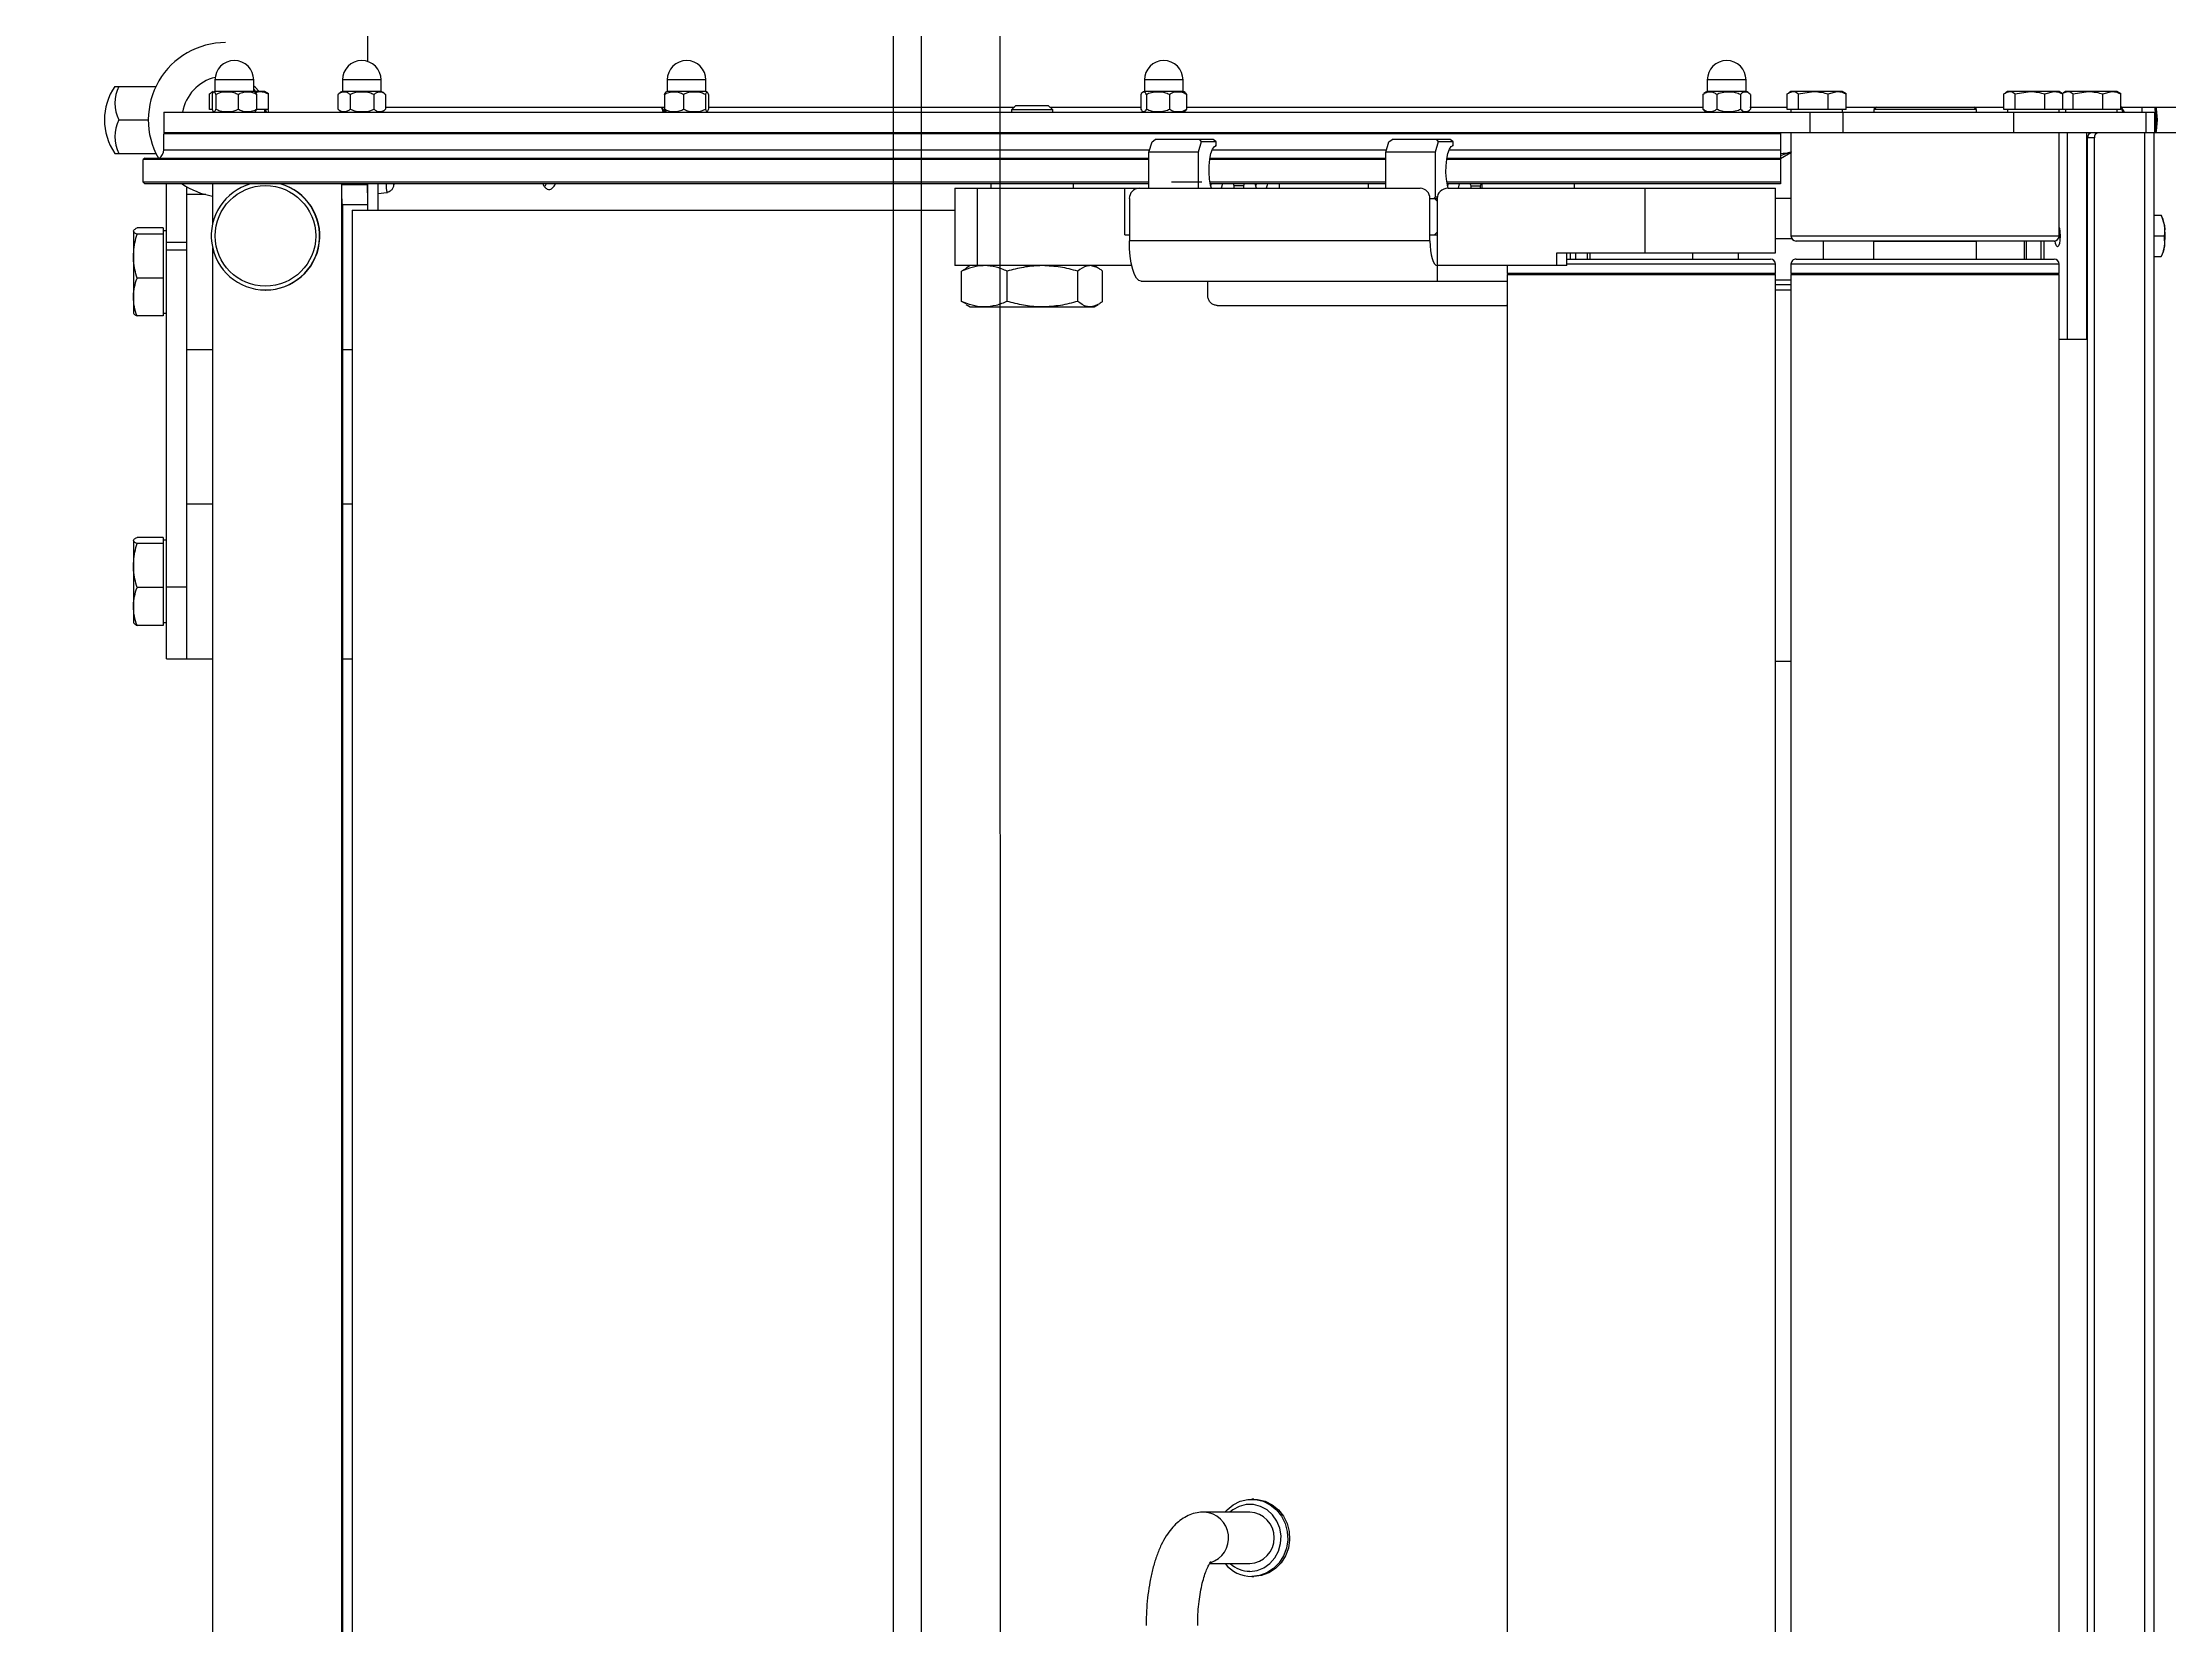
# Model space of a CAD drawing. Header units: inches. Extents: x -955375 to 106222, y -96450 to 64845.
# Drawn here: x 7587.9 to 8000.3, y 27368.6 to 27675.6 of the extents above; entities that cross this region are included whole.
import ezdxf

# ---------------------------------------------------------------- set-up
doc = ezdxf.new("R2010")
doc.units = ezdxf.units.IN
doc.header["$MEASUREMENT"] = 0
doc.linetypes.add('CONTINUA', pattern=[0])
doc.linetypes.add('SLD-Continua', pattern=[0])
doc.layers.add('ACHUTECH', color=24, linetype='Continuous', lineweight=18)
for name, color, linetype in [('DIBUJO', 2, 'Continuous'), ('P-EQUIPO NUEVO', 134, 'Continuous'), ('SP-TRANSPORTADOR_NUEVO', 102, 'SLD-Continua')]:
    doc.layers.add(name, color=color, linetype=linetype)
doc.styles.get("Standard").update_dxf_attribs({"font": 'isocp2.shx'})
doc.dimstyles.new('SUPERPEQUEÑA', dxfattribs={"dimtxt": 0.1, "dimasz": 0.05, "dimexe": 0.1, "dimexo": 0.15, "dimgap": 0.05, "dimtad": 1, "dimzin": 0, "dimdsep": 46, "dimtxsty": 'Standard', "dimblk1": 'CRUZZ', "dimblk2": 'CRUZZ', "dimsah": 1, "dimcen": 0.03, "dimse1": 1, "dimse2": 1, "dimclrd": 109, "dimclre": 4, "dimclrt": 173, "dimadec": 0, "dimazin": 0, "dimtfac": 1, "dimtix": 1, "dimtmove": 1, "dimatfit": 3, "dimldrblk": 'CRUZZ', "dimfxl": 1, "dimtolj": 1, "dimtzin": 0, "dimlwd": -1, "dimarcsym": 0})

# ---------------------------------------------------------------- blocks, each defined once
blk = doc.blocks.new('CRUZ')
at = {"layer": 'DIBUJO', "color": 7, "lineweight": -3}
for p, q in [((-0.22, 0), (0.22, 0)), ((0, 0.22), (0, -0.22))]:
    blk.add_line(p, q, dxfattribs=at)
at = {"layer": 'DIBUJO', "color": 7, "lineweight": -3, "const_width": 0.05}
blk.add_lwpolyline([(-0.03, 0, 1), (0.03, 0, 1)], format="xyb", close=True, dxfattribs=at)
blk = doc.blocks.new('CRUZZ')
at = {"layer": 'DIBUJO', "color": 3, "xscale": 10, "yscale": 10, "zscale": 10}
blk.add_blockref('CRUZ', (0, 0), dxfattribs=at)
blk = doc.blocks.new('*D185')
at = {"layer": 'ACHUTECH', "color": 7, "ltscale": 500, "transparency": 16777216}
blk.add_line((5118.65, 54499.15), (5118.65, 25409.93), dxfattribs=at)
at = {"layer": 'Defpoints', "color": 0, "linetype": 'CONTINUA', "ltscale": 500, "transparency": 16777216}
for p in [(26169.23, 54499.2), (5118.65, 25409.88), (6592.24, 25409.88)]:
    blk.add_point(p, dxfattribs=at)
at = {"layer": 'ACHUTECH', "color": 7, "linetype": 'CONTINUA', "ltscale": 500, "transparency": 16777216, "xscale": 0.05, "yscale": 0.05, "zscale": 0.05}
for p, rotation in [((5118.65, 54499.2), 90), ((5118.65, 25409.88), 270)]:
    blk.add_blockref('CRUZZ', p, dxfattribs=dict(at, rotation=rotation))
at = {"layer": 'ACHUTECH', "color": 7, "linetype": 'CONTINUA', "lineweight": 13, "ltscale": 500, "transparency": 16777216, "insert": (5118.56, 39954.54), "char_height": 0.15, "attachment_point": 5, "rotation": 90}
blk.add_mtext('\\A1;29089.32', dxfattribs=at)
blk = doc.blocks.new('*D201')
at = {"layer": 'ACHUTECH', "color": 7, "ltscale": 500, "transparency": 16777216}
blk.add_line((4340.12, 59153.03), (4340.12, 15437.33), dxfattribs=at)
at = {"layer": 'Defpoints', "color": 0, "linetype": 'CONTINUA', "ltscale": 500, "transparency": 16777216}
for p in [(21639.15, 59153.08), (4340.12, 15437.28), (6285.39, 15437.28)]:
    blk.add_point(p, dxfattribs=at)
at = {"layer": 'ACHUTECH', "color": 7, "linetype": 'CONTINUA', "ltscale": 500, "transparency": 16777216, "xscale": 0.05, "yscale": 0.05, "zscale": 0.05}
for p, rotation in [((4340.12, 59153.08), 90), ((4340.12, 15437.28), 270)]:
    blk.add_blockref('CRUZZ', p, dxfattribs=dict(at, rotation=rotation))
at = {"layer": 'ACHUTECH', "color": 7, "linetype": 'CONTINUA', "lineweight": 13, "ltscale": 500, "transparency": 16777216, "insert": (4340.02, 37295.18), "char_height": 0.15, "attachment_point": 5, "rotation": 90}
blk.add_mtext('\\A1;43715.81', dxfattribs=at)
blk = doc.blocks.new('tr-55')
for p, q in [((123457, 12168.88), (123457.98, 6488.48)), ((123472.36, 12020.48), (123472.98, 6488.51)), ((123478, 6541.8), (123478, 11969.78))]:
    blk.add_line(p, q)
blk = doc.blocks.new('termoformadora 2')
for p, q in [((141277.75, -8965.36), (141277.75, -9630.36)), ((141279.53, -8965.36), (141279.53, -9630.36)), ((141289.35, -8966.36), (141289.35, -9629.36)), ((141290.67, -8966.36), (141290.67, -9629.36)), ((141629.2, -9620.36), (141629.2, -8975.36)), ((141627.17, -9615.36), (141627.17, -8980.36)), ((141628.94, -8979.36), (141628.94, -9616.36)), ((141654.2, -9608.03), (141654.2, -8987.7)), ((141296.17, -8992.86), (141296.17, -9602.86)), ((141348.17, -9602.86), (141348.17, -8992.86)), ((141351.17, -8992.86), (141351.17, -9602.86)), ((141403.17, -9602.86), (141403.17, -8992.86)), ((141446.18, -9354.35), (141447.03, -9353.01)), ((141446.55, -9354.35), (141447.4, -9353.01)), ((141447.03, -9353.01), (141448.12, -9351.89)), ((141447.4, -9353.01), (141448.49, -9351.89)), ((141448.12, -9351.89), (141449.41, -9351.06)), ((141449.2, -9352.89), (141448.23, -9353.98)), ((141448.49, -9351.89), (141449.78, -9351.06)), ((141450.37, -9352.06), (141449.2, -9352.89)), ((141449.41, -9351.06), (141450.84, -9350.54)), ((141449.78, -9351.06), (141451.21, -9350.54)), ((141451.69, -9351.54), (141450.37, -9352.06)), ((141450.84, -9350.54), (141452.34, -9350.36)), ((141451.21, -9350.54), (141452.71, -9350.36)), ((141453.08, -9351.36), (141451.69, -9351.54)), ((141452.71, -9350.36), (141452.34, -9350.36)), ((141460.86, -9352.86), (141453.08, -9352.86)), ((141445.38, -9357.46), (141445.62, -9355.86)), ((141445.62, -9355.86), (141446.18, -9354.35)), ((141445.75, -9357.46), (141445.99, -9355.86)), ((141445.99, -9355.86), (141446.55, -9354.35)), ((141447.13, -9356.74), (141447.05, -9358.24)), ((141447.53, -9355.29), (141447.13, -9356.74)), ((141448.23, -9353.98), (141447.53, -9355.29)), ((141445.46, -9359.08), (141445.38, -9357.46)), ((141445.86, -9360.64), (141445.46, -9359.08)), ((141445.83, -9359.08), (141445.75, -9357.46)), ((141446.23, -9360.64), (141445.83, -9359.08)), ((141446.57, -9362.07), (141445.86, -9360.64)), ((141446.94, -9362.07), (141446.23, -9360.64)), ((141447.05, -9358.24), (141447.29, -9359.73)), ((141447.29, -9359.73), (141447.85, -9361.11)), ((141447.85, -9361.11), (141448.68, -9362.33)), ((141447.55, -9363.31), (141446.57, -9362.07)), ((141447.92, -9363.31), (141446.94, -9362.07)), ((141448.75, -9364.29), (141447.55, -9363.31)), ((141449.12, -9364.29), (141447.92, -9363.31)), ((141448.68, -9362.33), (141449.76, -9363.3)), ((141450.12, -9364.97), (141448.75, -9364.29)), ((141450.48, -9364.97), (141449.12, -9364.29)), ((141449.76, -9363.3), (141451.01, -9363.97)), ((141451.59, -9365.32), (141450.12, -9364.97)), ((141451.96, -9365.32), (141450.48, -9364.97)), ((141451.01, -9363.97), (141452.38, -9364.32)), ((141452.34, -9365.36), (141451.59, -9365.32)), ((141453.46, -9365.32), (141451.96, -9365.32)), ((141452.34, -9365.36), (141452.71, -9365.36)), ((141452.38, -9364.32), (141453.78, -9364.32)), ((141453.08, -9362.86), (141461.93, -9362.86)), ((141454.94, -9364.97), (141453.46, -9365.32)), ((141453.78, -9364.32), (141455.15, -9363.97)), ((141456.3, -9364.29), (141454.94, -9364.97)), ((141455.15, -9363.97), (141456.4, -9363.3)), ((141457.5, -9363.31), (141456.3, -9364.29)), ((141456.4, -9363.3), (141456.94, -9362.86)), ((141457.91, -9362.86), (141457.5, -9363.31)), ((141351.17, -9527.86), (141348.17, -9527.86)), ((141628.94, -9528.36), (141627.17, -9528.36)), ((141663.17, -9528.36), (141654.2, -9528.36)), ((141659.17, -9528.36), (141659.17, -9619.87)), ((141663.17, -9528.36), (141663.17, -9620.46)), ((141663.77, -9535.36), (141663.17, -9535.36)), ((141663.77, -9534.83), (141668.85, -9534.83)), ((141663.77, -9551.9), (141663.77, -9534.83)), ((141669.57, -9551.3), (141669.57, -9535.36)), ((141659.17, -9542.22), (141663.17, -9542.22)), ((141663.77, -9542.15), (141668.85, -9542.15)), ((141663.77, -9550.69), (141668.85, -9550.69)), ((141663.17, -9551.36), (141663.77, -9551.36)), ((141663.77, -9551.9), (141668.85, -9551.9)), ((141627.17, -9558.36), (141628.94, -9558.36)), ((141654.2, -9558.36), (141659.17, -9558.36)), ((141296.17, -9590.36), (141290.67, -9590.36)), ((141290.89, -9630.36), (141290.89, -9590.36)), ((141294.53, -9590.36), (141294.53, -9630.36)), ((141628.94, -9588.36), (141627.17, -9588.36)), ((141659.17, -9588.36), (141654.2, -9588.36)), ((141663.77, -9595.36), (141663.17, -9595.36)), ((141663.77, -9594.83), (141668.85, -9594.83)), ((141663.77, -9611.9), (141663.77, -9594.83)), ((141669.57, -9611.3), (141669.57, -9595.36)), ((141348.17, -9599.86), (141351.17, -9599.86)), ((141403.17, -9596.85), (141403.3, -9596.86)), ((141459.43, -9596.86), (141403.17, -9596.86)), ((141461.26, -9598.86), (141461.26, -9601.59)), ((141481.64, -9597.66), (141481.64, -9603.52)), ((141483.3, -9596.59), (141482.5, -9597.05)), ((141507.3, -9596.59), (141483.3, -9596.59)), ((141486.47, -9597.66), (141486.47, -9603.52)), ((141500.14, -9597.66), (141500.14, -9603.52)), ((141508.11, -9597.05), (141507.3, -9596.59)), ((141508.09, -9597.17), (141508.97, -9597.66)), ((141508.97, -9597.66), (141508.97, -9603.52)), ((141643.96, -9599.86), (141643.91, -9599.86)), ((141296.47, -9602.86), (141296.17, -9603.16)), ((141348.17, -9602.86), (141296.17, -9602.86)), ((141296.17, -9603.16), (141296.17, -9604.86)), ((141348.17, -9603.16), (141296.17, -9603.16)), ((141348.17, -9603.16), (141347.87, -9602.86)), ((141348.17, -9600.86), (141351.17, -9600.86)), ((141351.17, -9601.86), (141348.17, -9601.86)), ((141348.17, -9604.86), (141348.17, -9603.16)), ((141351.47, -9602.86), (141351.17, -9603.16)), ((141403.17, -9602.86), (141351.17, -9602.86)), ((141351.17, -9603.16), (141351.17, -9604.86)), ((141403.17, -9603.16), (141351.17, -9603.16)), ((141391.62, -9604.59), (141391.62, -9607.09)), ((141391.62, -9604.59), (141416.78, -9604.59)), ((141393.57, -9604.59), (141393.57, -9607.09)), ((141403.17, -9603.16), (141402.87, -9602.86)), ((141474.18, -9601.59), (141403.17, -9601.59)), ((141403.17, -9604.59), (141403.17, -9603.16)), ((141416.78, -9617.59), (141416.78, -9601.59)), ((141417.05, -9604.68), (141416.78, -9604.59)), ((141474.18, -9601.59), (141474.63, -9601.74)), ((141474.63, -9601.74), (141475.05, -9602.18)), ((141475.05, -9602.18), (141475.45, -9602.9)), ((141475.45, -9602.9), (141475.79, -9603.87)), ((141475.79, -9603.87), (141476.07, -9605.06)), ((141475.97, -9604.59), (141510.3, -9604.59)), ((141482.5, -9604.13), (141483.3, -9604.59)), ((141505.95, -9619.59), (141505.95, -9604.59)), ((141507.3, -9604.59), (141508.11, -9604.13)), ((141508.09, -9604.01), (141508.97, -9603.52)), ((141510.3, -9619.59), (141510.3, -9604.59)), ((141663.77, -9602.15), (141668.85, -9602.15)), ((141275.82, -9610.36), (141275.76, -9608.36)), ((141276.38, -9606.36), (141276.18, -9606.77)), ((141277.75, -9606.36), (141276.39, -9606.36)), ((141296.12, -9608.88), (141296.29, -9608.42)), ((141296.17, -9604.86), (141348.17, -9604.86)), ((141296.29, -9608.42), (141296.48, -9608.26)), ((141296.48, -9608.26), (141296.68, -9608.42)), ((141296.68, -9608.42), (141296.85, -9608.88)), ((141347.17, -9605.86), (141297.17, -9605.86)), ((141299.17, -9609.36), (141299.17, -9605.86)), ((141299.66, -9605.86), (141299.66, -9609.36)), ((141302.59, -9609.36), (141302.59, -9605.86)), ((141302.94, -9609.36), (141302.94, -9605.86)), ((141312.17, -9605.86), (141312.17, -9609.26)), ((141332.17, -9609.26), (141332.17, -9605.86)), ((141341.92, -9609.36), (141341.92, -9605.86)), ((141351.17, -9604.86), (141391.62, -9604.86)), ((141351.17, -9607.09), (141351.17, -9619.59)), ((141393.57, -9607.09), (141351.17, -9607.09)), ((141391.62, -9605.86), (141352.17, -9605.86)), ((141358.42, -9607.09), (141358.42, -9605.86)), ((141367.17, -9605.86), (141367.17, -9607.09)), ((141376.42, -9607.09), (141376.42, -9619.59)), ((141387.17, -9607.09), (141387.17, -9605.86)), ((141387.67, -9607.09), (141387.67, -9605.86)), ((141389.91, -9605.86), (141389.91, -9607.09)), ((141390.91, -9605.86), (141390.91, -9607.09)), ((141417.31, -9604.96), (141417.05, -9604.68)), ((141417.55, -9605.4), (141417.31, -9604.96)), ((141417.77, -9606), (141417.55, -9605.4)), ((141417.94, -9606.72), (141417.77, -9606)), ((141418.07, -9607.55), (141417.94, -9606.72)), ((141418.15, -9608.45), (141418.07, -9607.55)), ((141418.17, -9609.39), (141418.15, -9608.45)), ((141476.07, -9605.06), (141476.28, -9606.4)), ((141476.28, -9606.4), (141476.41, -9607.87)), ((141476.41, -9607.87), (141476.45, -9609.39)), ((141659.17, -9607.61), (141663.17, -9607.61)), ((141276.39, -9614.36), (141275.76, -9612.36)), ((141277.75, -9610.36), (141275.82, -9610.36)), ((141295.97, -9610.36), (141296.01, -9609.56)), ((141296.01, -9611.17), (141295.97, -9610.36)), ((141295.99, -9609.74), (141296.02, -9610.36)), ((141296.02, -9610.36), (141295.99, -9610.99)), ((141296.01, -9609.56), (141296.12, -9608.88)), ((141296.12, -9611.85), (141296.01, -9611.17)), ((141296.17, -9612.02), (141296.12, -9611.85)), ((141296.17, -9610.36), (141296.17, -9630.36)), ((141348.17, -9610.36), (141296.17, -9610.36)), ((141296.85, -9608.88), (141296.94, -9609.39)), ((141297.17, -9609.36), (141347.17, -9609.36)), ((141312.17, -9609.26), (141312.27, -9609.36)), ((141312.17, -9609.26), (141332.17, -9609.26)), ((141332.07, -9609.36), (141332.17, -9609.26)), ((141351.17, -9609.86), (141348.04, -9609.86)), ((141348.17, -9630.36), (141348.17, -9610.36)), ((141418.17, -9610.59), (141416.78, -9610.59)), ((141416.78, -9611.09), (141417.26, -9610.59)), ((141418.17, -9609.39), (141418.17, -9617.59)), ((141418.17, -9609.39), (141476.45, -9609.39)), ((141476.45, -9617.59), (141476.45, -9609.39)), ((141477.34, -9610.59), (141476.45, -9610.59)), ((141477.34, -9610.59), (141477.34, -9619.59)), ((141654.2, -9620.46), (141654.2, -9612.7)), ((141663.17, -9609.13), (141659.17, -9609.13)), ((141663.17, -9611.36), (141663.77, -9611.36)), ((141663.77, -9610.69), (141668.85, -9610.69)), ((141663.77, -9611.9), (141668.85, -9611.9)), ((141276.18, -9613.96), (141276.38, -9614.36)), ((141277.75, -9614.36), (141276.39, -9614.36)), ((141627.17, -9615.36), (141510.3, -9615.36)), ((141622.17, -9620.46), (141622.17, -9615.36)), ((141624.17, -9620.46), (141624.17, -9615.36)), ((141624.17, -9616.36), (141629.1, -9616.36)), ((141351.17, -9617.66), (141348.17, -9617.66)), ((141350.17, -9620.46), (141414.81, -9620.46)), ((141350.17, -9630.36), (141350.17, -9620.46)), ((141350.17, -9620.76), (141414.89, -9620.76)), ((141414.67, -9619.59), (141351.17, -9619.59)), ((141390.14, -9619.59), (141390.14, -9620.46)), ((141408.14, -9620.46), (141408.14, -9619.59)), ((141408.24, -9620.46), (141408.43, -9620.09)), ((141408.43, -9620.09), (141408.43, -9619.59)), ((141410.17, -9620.09), (141408.43, -9620.09)), ((141410.17, -9619.59), (141410.17, -9620.09)), ((141410.17, -9620.09), (141410.36, -9620.46)), ((141412.49, -9620.46), (141412.7, -9619.59)), ((141414.63, -9619.59), (141414.78, -9620.18)), ((141414.66, -9620.46), (141414.78, -9620.09)), ((141414.78, -9620.18), (141414.97, -9621.35)), ((141416.75, -9617.89), (141417.15, -9617.89)), ((141417.26, -9617.59), (141416.78, -9617.09)), ((141418.17, -9617.59), (141416.78, -9617.59)), ((141417.44, -9617.59), (141417.15, -9617.89)), ((141417.15, -9626.59), (141417.15, -9617.89)), ((141510.3, -9619.59), (141420.09, -9619.59)), ((141426.72, -9619.59), (141426.72, -9626.59)), ((141426.72, -9620.46), (141460.74, -9620.46)), ((141426.72, -9620.76), (141460.82, -9620.76)), ((141430.17, -9620.46), (141430.17, -9619.59)), ((141447.37, -9619.59), (141447.37, -9620.46)), ((141449.69, -9620.46), (141449.74, -9620.18)), ((141449.74, -9620.18), (141449.9, -9619.59)), ((141451.83, -9619.59), (141452.04, -9620.46)), ((141451.86, -9620.46), (141451.96, -9620.14)), ((141454.16, -9620.46), (141454.35, -9620.09)), ((141454.35, -9620.09), (141454.35, -9619.59)), ((141454.35, -9620.09), (141456.1, -9620.09)), ((141456.1, -9619.59), (141456.1, -9620.09)), ((141456.1, -9620.09), (141456.29, -9620.46)), ((141458.41, -9620.46), (141458.62, -9619.59)), ((141460.55, -9619.59), (141460.71, -9620.18)), ((141460.58, -9620.46), (141460.7, -9620.09)), ((141460.71, -9620.18), (141460.9, -9621.35)), ((141462.4, -9620.76), (141468.27, -9620.76)), ((141463.08, -9626.59), (141463.08, -9619.59)), ((141472.65, -9619.59), (141472.65, -9626.59)), ((141472.65, -9620.46), (141667.37, -9620.46)), ((141472.65, -9620.76), (141667.67, -9620.76)), ((141487.3, -9619.59), (141487.3, -9620.46)), ((141503.3, -9620.46), (141503.3, -9619.59)), ((141619.06, -9620.31), (141619.05, -9620.46)), ((141619.06, -9620.31), (141619.06, -9620.46)), ((141619.11, -9620.46), (141619.09, -9620.31)), ((141619.09, -9620.46), (141619.09, -9620.31)), ((141620.26, -9618.8), (141620.27, -9618.79)), ((141620.26, -9618.82), (141620.26, -9618.8)), ((141620.27, -9618.79), (141620.27, -9618.78)), ((141620.27, -9618.78), (141620.28, -9618.78)), ((141620.44, -9618.79), (141620.27, -9618.81)), ((141620.28, -9618.78), (141620.28, -9618.78)), ((141620.28, -9618.78), (141620.28, -9618.79)), ((141620.28, -9618.79), (141620.29, -9618.8)), ((141620.29, -9618.8), (141620.29, -9618.82)), ((141622.08, -9618.61), (141620.45, -9618.76)), ((141624.21, -9620.46), (141624.21, -9620.36)), ((141629.2, -9620.36), (141624.21, -9620.36)), ((141655.51, -9618.36), (141659.17, -9618.36)), ((141667.37, -9620.46), (141667.67, -9620.76)), ((141667.67, -9620.76), (141667.67, -9625.16)), ((141350.17, -9625.16), (141414.93, -9625.16)), ((141415.04, -9623.98), (141414.92, -9625.24)), ((141414.97, -9621.35), (141415.06, -9622.64)), ((141415.06, -9622.64), (141415.04, -9623.98)), ((141426.72, -9625.16), (141460.86, -9625.16)), ((141460.97, -9623.98), (141460.84, -9625.24)), ((141460.9, -9621.35), (141460.99, -9622.64)), ((141460.99, -9622.64), (141460.97, -9623.98)), ((141472.65, -9625.16), (141667.67, -9625.16)), ((141667.37, -9625.46), (141667.67, -9625.16)), ((141350.17, -9625.98), (141348.02, -9626.73)), ((141350.17, -9625.36), (141348.17, -9626.51)), ((141414.89, -9625.46), (141350.17, -9625.46)), ((141414.45, -9627.08), (141350.17, -9627.08)), ((141414.05, -9627.73), (141413.66, -9627.91)), ((141413.66, -9627.91), (141413.89, -9627.85)), ((141413.66, -9627.91), (141413.66, -9628.59)), ((141413.66, -9628.59), (141416.57, -9628.59)), ((141413.66, -9628.59), (141413.76, -9628.69)), ((141413.76, -9628.69), (141414.26, -9629.09)), ((141414.4, -9627.19), (141414.05, -9627.73)), ((141414.26, -9629.09), (141425.52, -9629.09)), ((141414.7, -9626.34), (141414.4, -9627.19)), ((141414.92, -9625.24), (141414.7, -9626.34)), ((141416.57, -9628.59), (141417.15, -9626.59)), ((141416.9, -9629.09), (141416.57, -9628.59)), ((141417.15, -9626.59), (141426.72, -9626.59)), ((141426.14, -9628.59), (141425.52, -9629.09)), ((141426.72, -9626.59), (141426.14, -9628.59)), ((141460.38, -9627.08), (141426.58, -9627.08)), ((141460.81, -9625.46), (141426.72, -9625.46)), ((141459.97, -9627.73), (141459.59, -9627.91)), ((141459.59, -9627.91), (141459.82, -9627.85)), ((141459.59, -9627.91), (141459.59, -9628.59)), ((141459.59, -9628.59), (141462.5, -9628.59)), ((141459.59, -9628.59), (141459.68, -9628.69)), ((141459.68, -9628.69), (141460.18, -9629.09)), ((141460.33, -9627.19), (141459.97, -9627.73)), ((141460.18, -9629.09), (141471.44, -9629.09)), ((141460.63, -9626.34), (141460.33, -9627.19)), ((141460.84, -9625.24), (141460.63, -9626.34)), ((141462.5, -9628.59), (141463.08, -9626.59)), ((141462.83, -9629.09), (141462.5, -9628.59)), ((141463.08, -9626.59), (141472.65, -9626.59)), ((141472.06, -9628.59), (141471.44, -9629.09)), ((141472.65, -9626.59), (141472.06, -9628.59)), ((141663.67, -9627.08), (141472.5, -9627.08)), ((141667.37, -9625.46), (141472.65, -9625.46)), ((141663.67, -9627.08), (141663.67, -9630.16)), ((141673.15, -9626.36), (141665.19, -9626.36)), ((141076.17, -9630.36), (141277.62, -9630.36)), ((141277.17, -9632.86), (141277.35, -9630.73)), ((141277.35, -9635), (141277.17, -9632.86)), ((141277.35, -9630.73), (141277.41, -9630.36)), ((141277.55, -9630.7), (141277.37, -9632.86)), ((141277.37, -9632.86), (141277.55, -9635.03)), ((141277.62, -9630.36), (141277.55, -9630.7)), ((141277.64, -9630.36), (141277.64, -9634.36)), ((141277.64, -9630.36), (141663.67, -9630.36)), ((141279.33, -9630.36), (141279.33, -9634.36)), ((141289.35, -9629.36), (141290.67, -9629.36)), ((141304.99, -9630.36), (141304.99, -9634.36)), ((141338.1, -9634.36), (141338.1, -9630.36)), ((141344.42, -9630.36), (141344.42, -9634.36)), ((141350.17, -9630.16), (141663.67, -9630.16)), ((141663.47, -9630.36), (141663.67, -9630.16)), ((141663.67, -9634.36), (141663.67, -9630.36)), ((141672.38, -9632.86), (141666.67, -9632.86)), ((141284.17, -9635.36), (141076.17, -9635.36)), ((141277.41, -9635.36), (141277.35, -9635)), ((141277.55, -9635.03), (141277.62, -9635.36)), ((141663.67, -9634.36), (141277.64, -9634.36)), ((141280.17, -9635.36), (141280.17, -9634.36)), ((141283.53, -9634.36), (141284.19, -9635.51)), ((141284.19, -9634.86), (141284.19, -9637.92)), ((141284.19, -9634.86), (141306.89, -9634.86)), ((141284.92, -9634.36), (141284.92, -9634.86)), ((141287.71, -9634.86), (141287.71, -9637.92)), ((141293.43, -9634.86), (141293.43, -9637.92)), ((141294.92, -9634.86), (141294.92, -9634.36)), ((141295.44, -9634.86), (141295.44, -9637.92)), ((141296.17, -9634.36), (141296.17, -9634.86)), ((141298.96, -9634.86), (141298.96, -9637.92)), ((141304.68, -9634.86), (141304.68, -9637.92)), ((141306.17, -9634.86), (141306.17, -9634.36)), ((141306.89, -9634.86), (141306.89, -9637.92)), ((141337.44, -9635.36), (141306.89, -9635.36)), ((141312.22, -9634.36), (141312.22, -9634.86)), ((141312.22, -9634.86), (141312.72, -9635.36)), ((141312.22, -9634.86), (141332.12, -9634.86)), ((141331.62, -9635.36), (141332.12, -9634.86)), ((141332.12, -9634.86), (141332.12, -9634.36)), ((141337.44, -9634.86), (141337.44, -9637.92)), ((141337.44, -9634.86), (141348.89, -9634.86)), ((141338.17, -9634.36), (141338.17, -9634.86)), ((141340.96, -9634.86), (141340.96, -9637.92)), ((141346.68, -9634.86), (141346.68, -9637.92)), ((141348.17, -9634.86), (141348.17, -9634.36)), ((141348.89, -9634.86), (141348.89, -9637.92)), ((141356.17, -9635.36), (141348.89, -9635.36)), ((141356.04, -9637.76), (141356.04, -9634.96)), ((141357.96, -9637.76), (141357.96, -9634.96)), ((141362.55, -9637.76), (141362.55, -9634.96)), ((141365.03, -9634.75), (141365.24, -9634.96)), ((141365.24, -9637.76), (141365.24, -9634.96)), ((141465.35, -9635.36), (141365.24, -9635.36)), ((141465.35, -9637.76), (141465.35, -9634.96)), ((141468.67, -9637.76), (141468.67, -9634.96)), ((141473.12, -9637.76), (141473.12, -9634.96)), ((141474.23, -9637.76), (141474.23, -9634.96)), ((141491.88, -9635.36), (141474.23, -9635.36)), ((141491.3, -9634.36), (141491.3, -9634.79)), ((141491.3, -9634.79), (141492.1, -9635.59)), ((141491.3, -9634.79), (141499.3, -9634.79)), ((141492.1, -9635.59), (141498.5, -9635.59)), ((141498.5, -9635.59), (141499.3, -9634.79)), ((141558.03, -9635.36), (141498.73, -9635.36)), ((141499.3, -9634.79), (141499.3, -9634.36)), ((141558.03, -9637.76), (141558.03, -9634.96)), ((141558.64, -9637.76), (141558.64, -9634.96)), ((141562.9, -9637.76), (141562.9, -9634.96)), ((141566.53, -9634.36), (141567.11, -9635.36)), ((141566.57, -9637.76), (141566.57, -9634.96)), ((141620.67, -9635.36), (141566.67, -9635.36)), ((141620.67, -9637.76), (141620.67, -9634.96)), ((141622.91, -9637.76), (141622.91, -9634.96)), ((141627.52, -9637.76), (141627.52, -9634.96)), ((141629.91, -9637.76), (141629.91, -9634.96)), ((141643.3, -9634.36), (141643.35, -9634.63)), ((141643.34, -9634.86), (141643.34, -9637.92)), ((141643.34, -9634.86), (141645.7, -9634.86)), ((141643.35, -9634.63), (141643.41, -9634.86)), ((141643.77, -9634.36), (141643.81, -9634.54)), ((141643.81, -9634.54), (141643.88, -9634.86)), ((141644.07, -9634.36), (141644.07, -9634.86)), ((141645.66, -9637.76), (141645.66, -9634.96)), ((141649.22, -9637.76), (141649.22, -9634.96)), ((141653.55, -9637.76), (141653.55, -9634.96)), ((141654.27, -9634.86), (141654.79, -9634.86)), ((141654.31, -9637.76), (141654.31, -9634.96)), ((141654.79, -9634.86), (141654.79, -9637.92)), ((141284.19, -9637.92), (141284.52, -9638.08)), ((141284.5, -9638.13), (141284.92, -9638.36)), ((141284.92, -9638.36), (141294.92, -9638.36)), ((141287.71, -9637.92), (141285.95, -9638.36)), ((141293.43, -9637.92), (141290.57, -9638.36)), ((141295.32, -9638.11), (141294.54, -9638.36)), ((141294.92, -9638.36), (141295.33, -9638.13)), ((141295.44, -9637.92), (141295.77, -9638.08)), ((141295.76, -9638.13), (141296.17, -9638.36)), ((141296.17, -9638.36), (141306.17, -9638.36)), ((141298.96, -9637.92), (141297.2, -9638.36)), ((141304.68, -9637.92), (141301.82, -9638.36)), ((141306.17, -9638.36), (141306.58, -9638.13)), ((141337.44, -9637.92), (141337.77, -9638.08)), ((141337.76, -9638.13), (141338.17, -9638.36)), ((141338.17, -9638.36), (141348.17, -9638.36)), ((141340.96, -9637.92), (141339.2, -9638.36)), ((141346.68, -9637.92), (141343.82, -9638.36)), ((141348.17, -9638.36), (141348.58, -9638.13)), ((141356.23, -9637.98), (141356.29, -9638.03)), ((141356.89, -9638.36), (141356.89, -9640.61)), ((141356.89, -9638.36), (141364.39, -9638.36)), ((141356.89, -9640.61), (141364.39, -9640.61)), ((141364.39, -9640.61), (141364.39, -9638.36)), ((141365.24, -9637.76), (141365.03, -9637.96)), ((141466.04, -9638.36), (141466.04, -9640.61)), ((141466.04, -9638.36), (141473.54, -9638.36)), ((141466.04, -9640.61), (141473.54, -9640.61)), ((141473.54, -9640.61), (141473.54, -9638.36)), ((141558.55, -9638.36), (141558.55, -9640.61)), ((141558.55, -9638.36), (141566.05, -9638.36)), ((141558.55, -9640.61), (141566.05, -9640.61)), ((141566.05, -9640.61), (141566.05, -9638.36)), ((141621.54, -9638.36), (141621.54, -9640.61)), ((141621.54, -9638.36), (141629.04, -9638.36)), ((141621.54, -9640.61), (141629.04, -9640.61)), ((141629.04, -9640.61), (141629.04, -9638.36)), ((141643.34, -9637.92), (141643.67, -9638.08)), ((141643.65, -9638.13), (141644.07, -9638.36)), ((141644.07, -9638.36), (141653.74, -9638.36)), ((141645.89, -9638.16), (141645.1, -9638.36)), ((141645.19, -9638.36), (141645.98, -9639.18)), ((141645.81, -9638.36), (141646.24, -9638.79)), ((141645.98, -9639.18), (141646.24, -9639.4)), ((141646.24, -9638.36), (141646.24, -9640.61)), ((141646.24, -9640.61), (141653.74, -9640.61)), ((141653.74, -9640.61), (141653.74, -9638.36)), ((141654.07, -9638.36), (141654.48, -9638.13)), ((141673.15, -9639.36), (141665.19, -9639.36)), ((141624.17, -9675.36), (141624.17, -9644.19))]:
    blk.add_line(p, q)
blk.add_circle((141643.96, -9610.36), 9.75)
for centre, radius, start, end in [((141453.37, -9357.86), 5.01, 93.2946, 266.7054), ((141452.65, -9357.14), 6.77, 39.1157, 89.4961), ((141453.05, -9357.16), 5.79, 47.8167, 89.7158), ((141462.26, -9357.84), 5.04, 107.4263, 266.2539), ((141643.91, -9610.37), 10.5, 90.0185, 254.1214), ((141643.96, -9610.37), 10.5, 90.0185, 254.1214), ((141643.96, -9610.37), 10.5, 285.8788, 89.9819), ((141290.79, -9610.36), 15.16, 172.421, 187.579), ((141281.21, -9608.94), 5.48, 156.6154, 173.9441), ((141297.17, -9604.86), 1, 180, 270), ((141347.17, -9604.86), 1, 270, 0), ((141352.17, -9604.86), 1, 180, 270), ((141281.21, -9611.79), 5.48, 186.0549, 203.3857), ((141297.17, -9610.36), 1, 90, 180), ((141347.17, -9610.36), 1, 0, 90), ((141590.9, -9619.37), 38.32, 358.5057, 4.492), ((141420.13, -9617.63), 1.96, 178.7607, 268.7082), ((141474.5, -9617.63), 1.96, 271.2918, 1.2393), ((141607.62, -9620.32), 12.92, 359.359, 6.9475), ((141522.76, -9620.07), 101.45, 359.8346, 1.5579), ((141651.67, -9632.86), 15, 55.7578, 80.3024), ((141350.17, -9632.86), 6.5, 90, 107.9202), ((141651.67, -9632.86), 15, 270, 29.5599), ((141665.67, -9627.08), 2, 125.9041, 180), ((141665.93, -9629.61), 7.22, 333.2384, 26.7616), ((141663.68, -9632.86), 11.49, 325.5504, 34.4496), ((141288.45, -9629.47), 0.903, 279.1627, 6.8825), ((141289.77, -9629.47), 0.903, 279.1627, 6.8825), ((141665.93, -9636.11), 7.22, 333.2386, 26.7614), ((141290.17, -9632.86), 6.5, 193.3424, 203.1458), ((141357.55, -9636.25), 2, 109.3239, 131.1013), ((141363.73, -9636.25), 2, 48.9829, 70.6761), ((141466.71, -9636.25), 2, 109.3239, 121.8885), ((141472.88, -9636.25), 2, 58.1614, 70.6761), ((141559.21, -9636.25), 2, 109.3239, 118.424), ((141565.39, -9636.25), 2, 61.5869, 70.6761), ((141573.17, -9632.86), 6.5, 193.3424, 202.6199), ((141622.2, -9636.25), 2, 109.3239, 129.5033), ((141628.38, -9636.25), 2, 42.0071, 70.6761), ((141646.9, -9636.25), 2, 109.3239, 120.0094), ((141651.67, -9632.86), 8.5, 283.8402, 349.8358), ((141653.07, -9636.25), 2, 60.0806, 70.6761), ((141357.55, -9636.48), 2, 236.7676, 250.6761), ((141360.64, -9640.61), 3.75, 180, 0), ((141363.73, -9636.48), 2, 289.3239, 311.3542), ((141466.71, -9636.48), 2, 238.3, 250.6761), ((141469.79, -9640.61), 3.75, 180, 0), ((141472.88, -9636.48), 2, 289.3239, 301.7314), ((141559.21, -9636.48), 2, 240.7343, 250.6761), ((141562.3, -9640.61), 3.75, 180, 0), ((141565.39, -9636.48), 2, 289.3239, 299.364), ((141622.2, -9636.48), 2, 221.7754, 250.6761), ((141625.29, -9640.61), 3.75, 180, 0), ((141628.38, -9636.48), 2, 289.3239, 310.4459), ((141646.9, -9636.48), 2, 240.9729, 250.6761), ((141649.99, -9640.61), 3.75, 180, 0), ((141653.07, -9636.48), 2, 289.3239, 299.0102)]:
    blk.add_arc(centre, radius, start, end)
blk.add_ellipse((141414.67, -9617.59), major_axis=(2.11, 0), ratio=0.94838, start_param=4.712389, end_param=6.283185)
for points, knots in [([(141463.2, -9340.86), (141463.2, -9341.23), (141463.19, -9342.28), (141463.1, -9344.01), (141462.89, -9345.98), (141462.59, -9347.82), (141462.22, -9349.46), (141461.8, -9350.86), (141461.37, -9351.96), (141460.97, -9352.73), (141460.69, -9353.16), (141460.53, -9353.31), (141460.57, -9353.28), (141460.57, -9353.27)], [0, 0, 0, 0, 0.058905, 0.171731, 0.284083, 0.395302, 0.50473, 0.611594, 0.715016, 0.814157, 0.898809, 0.989428, 1, 1, 1, 1]), ([(141461.93, -9362.86), (141462.4, -9362.84), (141463.37, -9362.78), (141464.77, -9362.35), (141466.07, -9361.67), (141467.26, -9360.76), (141468.36, -9359.61), (141469.38, -9358.2), (141470.32, -9356.48), (141471.14, -9354.48), (141471.83, -9352.26), (141472.38, -9349.92), (141472.78, -9347.48), (141473.06, -9344.98), (141473.18, -9342.76), (141473.2, -9341.38), (141473.2, -9340.86)], [0, 0, 0, 0, 0.05608, 0.115272, 0.174629, 0.236308, 0.302639, 0.375903, 0.456882, 0.542591, 0.627573, 0.710545, 0.791862, 0.872063, 0.951596, 1, 1, 1, 1]), ([(141668.85, -9534.83), (141669.05, -9535.42), (141669.46, -9536.62), (141669.53, -9537.86), (141669.57, -9538.49)], [0, 0, 0, 0, 0.49546, 1, 1, 1, 1]), ([(141669.57, -9535.43), (141669.57, -9535.42), (141669.56, -9535.31), (141669.41, -9535.11), (141669.04, -9534.92), (141668.85, -9534.83)], [0, 0, 0, 0, 0.070081, 0.530791, 1, 1, 1, 1]), ([(141669.57, -9538.49), (141669.57, -9538.58), (141669.56, -9539.23), (141669.41, -9540.47), (141669.04, -9541.59), (141668.85, -9542.15)], [0, 0, 0, 0, 0.070091, 0.530784, 1, 1, 1, 1]), ([(141668.85, -9542.15), (141669.15, -9543.26), (141669.53, -9544.67), (141669.56, -9546.11), (141669.57, -9546.42)], [0, 0, 0, 0, 0.78562, 1, 1, 1, 1]), ([(141669.57, -9546.42), (141669.47, -9547.59), (141669.36, -9549.04), (141668.93, -9550.43), (141668.85, -9550.69)], [0, 0, 0, 0, 0.811304, 1, 1, 1, 1]), ([(141668.85, -9550.69), (141669.05, -9550.79), (141669.46, -9550.99), (141669.53, -9551.19), (141669.57, -9551.3)], [0, 0, 0, 0, 0.495461, 1, 1, 1, 1]), ([(141669.57, -9551.3), (141669.57, -9551.31), (141669.56, -9551.42), (141669.41, -9551.62), (141669.04, -9551.81), (141668.85, -9551.9)], [0, 0, 0, 0, 0.07008, 0.530784, 1, 1, 1, 1]), ([(141668.85, -9594.83), (141669.05, -9595.42), (141669.46, -9596.62), (141669.53, -9597.86), (141669.57, -9598.49)], [0, 0, 0, 0, 0.49546, 1, 1, 1, 1]), ([(141669.57, -9595.43), (141669.57, -9595.42), (141669.56, -9595.31), (141669.41, -9595.11), (141669.04, -9594.92), (141668.85, -9594.83)], [0, 0, 0, 0, 0.070081, 0.530791, 1, 1, 1, 1]), ([(141459.43, -9596.86), (141459.64, -9596.89), (141460.05, -9596.93), (141460.6, -9597.28), (141461.01, -9597.78), (141461.23, -9598.35), (141461.26, -9598.72), (141461.26, -9598.86)], [0, 0, 0, 0, 0.21468, 0.429371, 0.64406, 0.858761, 1, 1, 1, 1]), ([(141481.64, -9597.66), (141481.84, -9597.5), (141482.63, -9596.87), (141483.45, -9596.71), (141484.06, -9596.59)], [0, 0, 0, 0, 0.257555, 1, 1, 1, 1]), ([(141484.06, -9596.59), (141484.28, -9596.61), (141485.09, -9596.66), (141485.89, -9597.24), (141486.47, -9597.66)], [0, 0, 0, 0, 0.268634, 1, 1, 1, 1]), ([(141486.47, -9597.66), (141487.58, -9597.36), (141489.82, -9596.76), (141492.14, -9596.65), (141493.31, -9596.59)], [0, 0, 0, 0, 0.495453, 1, 1, 1, 1]), ([(141493.31, -9596.59), (141493.47, -9596.59), (141494.69, -9596.6), (141497.01, -9596.83), (141499.09, -9597.38), (141500.14, -9597.66)], [0, 0, 0, 0, 0.070102, 0.530791, 1, 1, 1, 1]), ([(141500.14, -9597.66), (141500.85, -9597.36), (141502.3, -9596.76), (141503.8, -9596.65), (141504.55, -9596.59)], [0, 0, 0, 0, 0.495462, 1, 1, 1, 1]), ([(141504.55, -9596.59), (141504.66, -9596.59), (141505.45, -9596.6), (141506.94, -9596.83), (141508.29, -9597.38), (141508.97, -9597.66)], [0, 0, 0, 0, 0.070094, 0.53078, 1, 1, 1, 1]), ([(141669.57, -9598.49), (141669.57, -9598.58), (141669.56, -9599.23), (141669.41, -9600.47), (141669.04, -9601.59), (141668.85, -9602.15)], [0, 0, 0, 0, 0.070091, 0.530784, 1, 1, 1, 1]), ([(141481.64, -9603.52), (141481.84, -9603.68), (141482.63, -9604.31), (141483.45, -9604.47), (141484.06, -9604.59)], [0, 0, 0, 0, 0.257555, 1, 1, 1, 1]), ([(141484.06, -9604.59), (141484.28, -9604.57), (141485.09, -9604.51), (141485.89, -9603.94), (141486.47, -9603.52)], [0, 0, 0, 0, 0.268634, 1, 1, 1, 1]), ([(141486.47, -9603.52), (141487.58, -9603.82), (141489.82, -9604.42), (141492.14, -9604.53), (141493.31, -9604.59)], [0, 0, 0, 0, 0.495453, 1, 1, 1, 1]), ([(141493.31, -9604.59), (141493.47, -9604.59), (141494.69, -9604.58), (141497.01, -9604.34), (141499.09, -9603.8), (141500.14, -9603.52)], [0, 0, 0, 0, 0.070102, 0.530791, 1, 1, 1, 1]), ([(141500.14, -9603.52), (141500.85, -9603.82), (141502.3, -9604.42), (141503.8, -9604.53), (141504.55, -9604.59)], [0, 0, 0, 0, 0.495462, 1, 1, 1, 1]), ([(141504.55, -9604.59), (141504.66, -9604.59), (141505.45, -9604.58), (141506.94, -9604.34), (141508.29, -9603.8), (141508.97, -9603.52)], [0, 0, 0, 0, 0.070094, 0.53078, 1, 1, 1, 1]), ([(141668.85, -9602.15), (141669.15, -9603.26), (141669.53, -9604.67), (141669.56, -9606.11), (141669.57, -9606.42)], [0, 0, 0, 0, 0.785624, 1, 1, 1, 1]), ([(141275.76, -9608.36), (141275.77, -9608.32), (141275.87, -9607.64), (141276.14, -9606.98), (141276.39, -9606.36)], [0, 0, 0, 0, 0.070198, 1, 1, 1, 1]), ([(141669.57, -9606.42), (141669.47, -9607.59), (141669.36, -9609.04), (141668.93, -9610.43), (141668.85, -9610.69)], [0, 0, 0, 0, 0.811305, 1, 1, 1, 1]), ([(141275.76, -9612.36), (141275.75, -9612.32), (141275.66, -9611.64), (141275.75, -9610.98), (141275.82, -9610.36)], [0, 0, 0, 0, 0.07018, 1, 1, 1, 1]), ([(141668.85, -9610.69), (141669.05, -9610.79), (141669.46, -9610.99), (141669.53, -9611.19), (141669.57, -9611.3)], [0, 0, 0, 0, 0.495461, 1, 1, 1, 1]), ([(141669.57, -9611.3), (141669.57, -9611.31), (141669.56, -9611.42), (141669.41, -9611.62), (141669.04, -9611.81), (141668.85, -9611.9)], [0, 0, 0, 0, 0.07008, 0.530784, 1, 1, 1, 1]), ([(141590.16, -9620.46), (141590.07, -9620.26), (141589.84, -9619.78), (141589.35, -9619.39), (141588.78, -9619.32), (141588.24, -9619.68), (141587.88, -9620.1), (141587.77, -9620.44), (141587.76, -9620.46)], [0, 0, 0, 0, 0.15166, 0.360416, 0.56915, 0.777878, 0.98661, 1, 1, 1, 1]), ([(141589.87, -9619.91), (141589.74, -9620.04), (141589.61, -9620.19), (141589.52, -9620.44), (141589.51, -9620.46)], [0, 0, 0, 0, 0.918296, 1, 1, 1, 1]), ([(141619.09, -9620.31), (141619.1, -9620.18), (141619.13, -9619.87), (141619.31, -9619.49), (141619.6, -9619.15), (141619.92, -9618.92), (141620.19, -9618.85), (141620.29, -9618.82)], [0, 0, 0, 0, 0.189873, 0.442433, 0.599453, 0.842672, 1, 1, 1, 1]), ([(141357.96, -9634.96), (141357.84, -9634.84), (141357.54, -9634.51), (141356.97, -9634.44), (141356.43, -9634.52), (141356.13, -9634.87), (141356.04, -9634.96)], [0, 0, 0, 0, 0.186435, 0.500105, 0.855938, 1, 1, 1, 1]), ([(141362.55, -9634.96), (141362.24, -9634.83), (141361.32, -9634.43), (141359.85, -9634.44), (141358.6, -9634.63), (141358.09, -9634.9), (141357.96, -9634.96)], [0, 0, 0, 0, 0.213315, 0.631724, 0.906994, 1, 1, 1, 1]), ([(141365.24, -9634.96), (141365.05, -9634.83), (141364.52, -9634.43), (141363.66, -9634.44), (141362.93, -9634.63), (141362.63, -9634.9), (141362.55, -9634.96)], [0, 0, 0, 0, 0.21331, 0.631741, 0.906998, 1, 1, 1, 1]), ([(141468.67, -9634.96), (141468.48, -9634.84), (141467.96, -9634.51), (141466.97, -9634.44), (141466.02, -9634.52), (141465.5, -9634.87), (141465.35, -9634.96)], [0, 0, 0, 0, 0.186441, 0.5001, 0.85593, 1, 1, 1, 1]), ([(141465.35, -9634.96), (141465.43, -9634.81), (141465.53, -9634.6), (141465.64, -9634.59), (141465.67, -9634.59)], [0, 0, 0, 0, 0.737841, 1, 1, 1, 1]), ([(141473.12, -9634.96), (141472.81, -9634.83), (141471.92, -9634.43), (141470.51, -9634.44), (141469.3, -9634.63), (141468.8, -9634.9), (141468.67, -9634.96)], [0, 0, 0, 0, 0.213289, 0.631725, 0.906982, 1, 1, 1, 1]), ([(141474.23, -9634.96), (141474.16, -9634.83), (141473.93, -9634.43), (141473.58, -9634.44), (141473.27, -9634.63), (141473.15, -9634.9), (141473.12, -9634.96)], [0, 0, 0, 0, 0.213302, 0.631728, 0.906999, 1, 1, 1, 1]), ([(141558.64, -9634.96), (141558.6, -9634.83), (141558.47, -9634.43), (141558.28, -9634.44), (141558.12, -9634.63), (141558.05, -9634.9), (141558.03, -9634.96)], [0, 0, 0, 0, 0.213303, 0.63173, 0.907001, 1, 1, 1, 1]), ([(141562.9, -9634.96), (141562.65, -9634.84), (141561.98, -9634.51), (141560.71, -9634.44), (141559.49, -9634.52), (141558.83, -9634.87), (141558.64, -9634.96)], [0, 0, 0, 0, 0.186439, 0.5001, 0.855933, 1, 1, 1, 1]), ([(141566.57, -9634.96), (141566.32, -9634.83), (141565.58, -9634.43), (141564.41, -9634.44), (141563.42, -9634.63), (141563.01, -9634.9), (141562.9, -9634.96)], [0, 0, 0, 0, 0.213294, 0.631717, 0.906989, 1, 1, 1, 1]), ([(141566.34, -9634.5), (141566.34, -9634.5), (141566.4, -9634.47), (141566.48, -9634.63), (141566.55, -9634.9), (141566.57, -9634.96)], [0, 0, 0, 0, 0.057857, 0.762073, 1, 1, 1, 1]), ([(141622.91, -9634.96), (141622.76, -9634.83), (141622.31, -9634.43), (141621.59, -9634.44), (141620.98, -9634.63), (141620.73, -9634.9), (141620.67, -9634.96)], [0, 0, 0, 0, 0.213304, 0.631729, 0.906998, 1, 1, 1, 1]), ([(141627.52, -9634.96), (141627.25, -9634.84), (141626.53, -9634.51), (141625.15, -9634.44), (141623.83, -9634.52), (141623.11, -9634.87), (141622.91, -9634.96)], [0, 0, 0, 0, 0.186449, 0.500111, 0.855949, 1, 1, 1, 1]), ([(141629.91, -9634.96), (141629.74, -9634.83), (141629.27, -9634.43), (141628.51, -9634.44), (141627.86, -9634.63), (141627.59, -9634.9), (141627.52, -9634.96)], [0, 0, 0, 0, 0.213297, 0.631737, 0.907003, 1, 1, 1, 1]), ([(141649.22, -9634.96), (141648.98, -9634.83), (141648.27, -9634.43), (141647.13, -9634.44), (141646.16, -9634.63), (141645.76, -9634.9), (141645.66, -9634.96)], [0, 0, 0, 0, 0.213296, 0.63173, 0.907, 1, 1, 1, 1]), ([(141645.66, -9634.96), (141645.71, -9634.82), (141645.8, -9634.56), (141645.89, -9634.57), (141645.93, -9634.57)], [0, 0, 0, 0, 0.596036, 1, 1, 1, 1]), ([(141653.55, -9634.96), (141653.3, -9634.84), (141652.61, -9634.51), (141651.32, -9634.44), (141650.09, -9634.52), (141649.42, -9634.87), (141649.22, -9634.96)], [0, 0, 0, 0, 0.186429, 0.500089, 0.855934, 1, 1, 1, 1]), ([(141654.31, -9634.96), (141654.26, -9634.83), (141654.11, -9634.43), (141653.86, -9634.44), (141653.66, -9634.63), (141653.57, -9634.9), (141653.55, -9634.96)], [0, 0, 0, 0, 0.2133, 0.631726, 0.907003, 1, 1, 1, 1]), ([(141285.95, -9638.36), (141285.91, -9638.36), (141285.31, -9638.36), (141284.73, -9638.13), (141284.19, -9637.92)], [0, 0, 0, 0, 0.070192, 1, 1, 1, 1]), ([(141290.57, -9638.36), (141290.5, -9638.36), (141289.53, -9638.36), (141288.59, -9638.13), (141287.71, -9637.92)], [0, 0, 0, 0, 0.070171, 1, 1, 1, 1]), ([(141294.54, -9638.36), (141294.45, -9638.36), (141294.07, -9638.34), (141293.71, -9638.1), (141293.43, -9637.92)], [0, 0, 0, 0, 0.231852, 1, 1, 1, 1]), ([(141297.2, -9638.36), (141297.16, -9638.36), (141296.57, -9638.36), (141295.99, -9638.13), (141295.44, -9637.92)], [0, 0, 0, 0, 0.070192, 1, 1, 1, 1]), ([(141301.82, -9638.36), (141301.75, -9638.36), (141300.79, -9638.36), (141299.84, -9638.13), (141298.96, -9637.92)], [0, 0, 0, 0, 0.070212, 1, 1, 1, 1]), ([(141305.79, -9638.36), (141305.7, -9638.36), (141305.33, -9638.34), (141304.96, -9638.1), (141304.68, -9637.92)], [0, 0, 0, 0, 0.231852, 1, 1, 1, 1]), ([(141306.89, -9637.92), (141306.82, -9637.97), (141306.46, -9638.24), (141306.08, -9638.31), (141305.79, -9638.36)], [0, 0, 0, 0, 0.210997, 1, 1, 1, 1]), ([(141339.2, -9638.36), (141339.16, -9638.36), (141338.57, -9638.36), (141337.99, -9638.13), (141337.44, -9637.92)], [0, 0, 0, 0, 0.070216, 1, 1, 1, 1]), ([(141343.82, -9638.36), (141343.75, -9638.36), (141342.79, -9638.36), (141341.84, -9638.13), (141340.96, -9637.92)], [0, 0, 0, 0, 0.070212, 1, 1, 1, 1]), ([(141347.79, -9638.36), (141347.7, -9638.36), (141347.33, -9638.34), (141346.96, -9638.1), (141346.68, -9637.92)], [0, 0, 0, 0, 0.23184, 1, 1, 1, 1]), ([(141348.89, -9637.92), (141348.82, -9637.97), (141348.46, -9638.24), (141348.08, -9638.31), (141347.79, -9638.36)], [0, 0, 0, 0, 0.210997, 1, 1, 1, 1]), ([(141356.04, -9637.76), (141356.15, -9637.89), (141356.46, -9638.22), (141357.03, -9638.29), (141357.57, -9638.21), (141357.87, -9637.86), (141357.96, -9637.76)], [0, 0, 0, 0, 0.186435, 0.500095, 0.855938, 1, 1, 1, 1]), ([(141357.96, -9637.76), (141358.27, -9637.9), (141359.19, -9638.3), (141360.66, -9638.29), (141361.9, -9638.1), (141362.42, -9637.83), (141362.55, -9637.76)], [0, 0, 0, 0, 0.213315, 0.631724, 0.906994, 1, 1, 1, 1]), ([(141362.55, -9637.76), (141362.73, -9637.9), (141363.27, -9638.3), (141364.13, -9638.29), (141364.86, -9638.1), (141365.16, -9637.83), (141365.24, -9637.76)], [0, 0, 0, 0, 0.213297, 0.631727, 0.906998, 1, 1, 1, 1]), ([(141465.67, -9638.15), (141465.6, -9638.11), (141465.48, -9638.05), (141465.39, -9637.83), (141465.35, -9637.76)], [0, 0, 0, 0, 0.677954, 1, 1, 1, 1]), ([(141465.35, -9637.76), (141465.55, -9637.89), (141466.07, -9638.22), (141467.06, -9638.29), (141468.01, -9638.21), (141468.53, -9637.86), (141468.67, -9637.76)], [0, 0, 0, 0, 0.186441, 0.500099, 0.855948, 1, 1, 1, 1]), ([(141468.67, -9637.76), (141468.98, -9637.9), (141469.87, -9638.3), (141471.28, -9638.29), (141472.49, -9638.1), (141472.99, -9637.83), (141473.12, -9637.76)], [0, 0, 0, 0, 0.213311, 0.631723, 0.907003, 1, 1, 1, 1]), ([(141473.12, -9637.76), (141473.19, -9637.9), (141473.42, -9638.3), (141473.77, -9638.29), (141474.08, -9638.1), (141474.2, -9637.83), (141474.23, -9637.76)], [0, 0, 0, 0, 0.213302, 0.631731, 0.906996, 1, 1, 1, 1]), ([(141558.03, -9637.76), (141558.08, -9637.9), (141558.2, -9638.3), (141558.39, -9638.29), (141558.55, -9638.1), (141558.62, -9637.83), (141558.64, -9637.76)], [0, 0, 0, 0, 0.2133, 0.63173, 0.906998, 1, 1, 1, 1]), ([(141558.64, -9637.76), (141558.89, -9637.89), (141559.56, -9638.22), (141560.83, -9638.29), (141562.05, -9638.21), (141562.71, -9637.86), (141562.9, -9637.76)], [0, 0, 0, 0, 0.186439, 0.5001, 0.855933, 1, 1, 1, 1]), ([(141562.9, -9637.76), (141563.15, -9637.9), (141563.89, -9638.3), (141565.06, -9638.29), (141566.05, -9638.1), (141566.46, -9637.83), (141566.57, -9637.76)], [0, 0, 0, 0, 0.213313, 0.631735, 0.907007, 1, 1, 1, 1]), ([(141566.57, -9637.76), (141566.53, -9637.91), (141566.45, -9638.18), (141566.37, -9638.17), (141566.34, -9638.17)], [0, 0, 0, 0, 0.548818, 1, 1, 1, 1]), ([(141620.67, -9637.76), (141620.82, -9637.9), (141621.27, -9638.3), (141621.98, -9638.29), (141622.59, -9638.1), (141622.84, -9637.83), (141622.91, -9637.76)], [0, 0, 0, 0, 0.213304, 0.631735, 0.906987, 1, 1, 1, 1]), ([(141622.91, -9637.76), (141623.18, -9637.89), (141623.91, -9638.22), (141625.28, -9638.29), (141626.6, -9638.21), (141627.32, -9637.86), (141627.52, -9637.76)], [0, 0, 0, 0, 0.186426, 0.500088, 0.855925, 1, 1, 1, 1]), ([(141627.52, -9637.76), (141627.69, -9637.9), (141628.16, -9638.3), (141628.92, -9638.29), (141629.57, -9638.1), (141629.84, -9637.83), (141629.91, -9637.76)], [0, 0, 0, 0, 0.213302, 0.631723, 0.907008, 1, 1, 1, 1]), ([(141645.1, -9638.36), (141645.06, -9638.36), (141644.46, -9638.36), (141643.88, -9638.13), (141643.34, -9637.92)], [0, 0, 0, 0, 0.07019, 1, 1, 1, 1]), ([(141645.93, -9638.22), (141645.86, -9638.17), (141645.77, -9638.1), (141645.68, -9637.83), (141645.66, -9637.76)], [0, 0, 0, 0, 0.740659, 1, 1, 1, 1]), ([(141645.66, -9637.76), (141645.9, -9637.9), (141646.62, -9638.3), (141647.75, -9638.29), (141648.72, -9638.1), (141649.12, -9637.83), (141649.22, -9637.76)], [0, 0, 0, 0, 0.213296, 0.631734, 0.907004, 1, 1, 1, 1]), ([(141649.22, -9637.76), (141649.48, -9637.89), (141650.16, -9638.22), (141651.45, -9638.29), (141652.68, -9638.21), (141653.36, -9637.86), (141653.55, -9637.76)], [0, 0, 0, 0, 0.186449, 0.500111, 0.855934, 1, 1, 1, 1]), ([(141653.55, -9637.76), (141653.6, -9637.9), (141653.75, -9638.3), (141654, -9638.29), (141654.21, -9638.1), (141654.29, -9637.83), (141654.31, -9637.76)], [0, 0, 0, 0, 0.213304, 0.63173, 0.907003, 1, 1, 1, 1]), ([(141654.79, -9637.92), (141654.72, -9637.97), (141654.42, -9638.19), (141654.11, -9638.25), (141653.88, -9638.3)], [0, 0, 0, 0, 0.256487, 1, 1, 1, 1])]:
    blk.add_open_spline(points, degree=3, knots=knots)

msp = doc.modelspace()

# ---------------------------------------------------------------- block references
at = {"layer": 'P-EQUIPO NUEVO', "lineweight": 0, "rotation": 180}
msp.add_blockref('termoformadora 2', (149275.079, 18027.72), dxfattribs=at)
at = {"layer": 'SP-TRANSPORTADOR_NUEVO', "rotation": 180}
msp.add_blockref('tr-55', (131230.802, 38561.332), dxfattribs=at)

# ---------------------------------------------------------------- dimensions: what is measured, and where the dimension line sits
at = {"layer": 'ACHUTECH', "color": 7, "linetype": 'CONTINUA', "lineweight": 13, "ltscale": 500}
for base, p1, p2, picture, middle in [((4340.116, 15437.278), (21639.15, 59153.085), (6285.39, 15437.278), '*D201', (4340.021, 37295.181)), ((5118.653, 25409.883), (26169.229, 54499.203), (6592.24, 25409.883), '*D185', (5118.558, 39954.543))]:
    dim = msp.add_linear_dim(base=base, p1=p1, p2=p2, angle=90, dimstyle='SUPERPEQUEÑA', override={"dimtxt": 0.15, "dimgap": 0.02, "dimclrd": 7, "dimclrt": 7, "dimfxl": 0.2}, dxfattribs=at)
    dim.commit()
    dim.dimension.update_dxf_attribs({"geometry": picture, "text_midpoint": middle})

doc.saveas('drawing.dxf')
